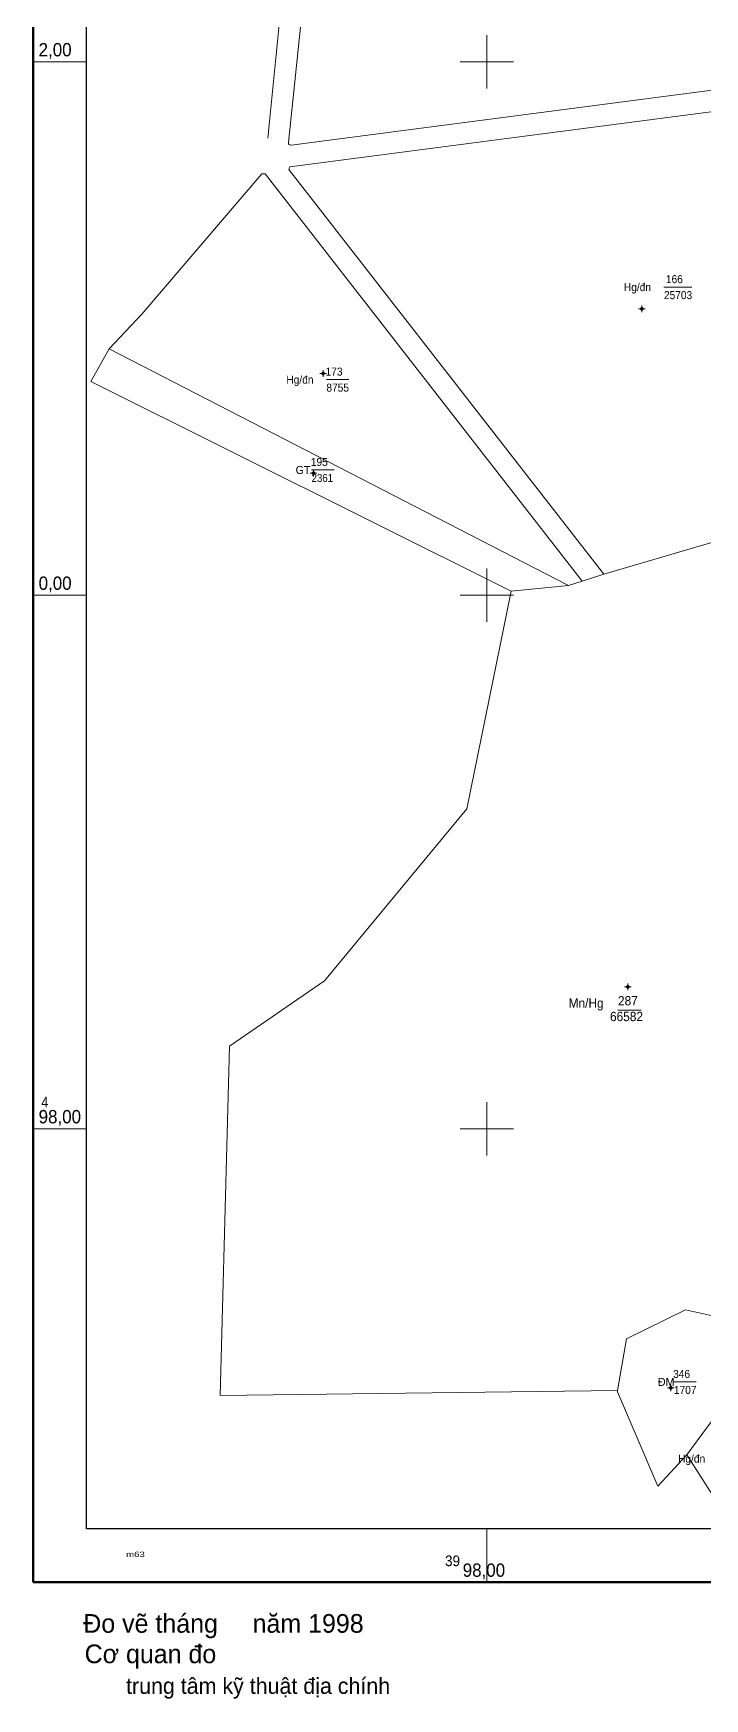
# Model space of a CAD drawing. Header units: metres. Extents: x 399630 to 400794, y 49521 to 50842.
# Drawn here: x 399630 to 399882, y 49586 to 50211 of the extents above; entities that cross this region are included whole.
import ezdxf
from ezdxf.enums import TextEntityAlignment as Align

# ---------------------------------------------------------------- set-up
doc = ezdxf.new("R2010")
doc.units = ezdxf.units.M
doc.header["$LTSCALE"] = 1.2
for name, color, linetype, lineweight in [('11', 7, 'Continuous', 13), ('15', 7, 'Continuous', 13), ('22', 7, 'Continuous', 13), ('63', 7, 'Continuous', 13)]:
    doc.layers.add(name, color=color, linetype=linetype, lineweight=lineweight)
doc.layers.add('50', color=7, linetype='Continuous')

msp = doc.modelspace()

# ---------------------------------------------------------------- hatches: boundary and pattern name
at = {"layer": '11'}
for points in [[(399858.305, 50107.323, 1), (399858.005, 50107.323, 1)], [(399738.789, 50083.147, 1), (399738.489, 50083.147, 1)], [(399735.167, 50045.764, 1), (399734.867, 50045.764, 1)], [(399853.048, 49853.191, 1), (399852.748, 49853.191, 1)], [(399869.208, 49702.869, 1), (399868.908, 49702.869, 1)]]:
    msp.add_hatch(color=256, dxfattribs=at).paths.add_polyline_path(points)

# ---------------------------------------------------------------- linework, layer by layer
for p, q in [((399857.53, 50107.32), (399856.91, 50107.32)), ((399858.16, 50108.57), (399858.16, 50107.95)), ((399858.16, 50106.7), (399858.16, 50106.07)), ((399859.41, 50107.32), (399858.78, 50107.32)), ((399738.64, 50084.4), (399738.64, 50083.77)), ((399738.01, 50083.15), (399737.39, 50083.15)), ((399738.64, 50082.52), (399738.64, 50081.9)), ((399739.89, 50083.15), (399739.26, 50083.15)), ((399735.02, 50047.01), (399735.02, 50046.39)), ((399734.39, 50045.76), (399733.77, 50045.76)), ((399735.02, 50045.14), (399735.02, 50044.51)), ((399736.27, 50045.76), (399735.64, 50045.76)), ((399852.27, 49853.19), (399851.65, 49853.19)), ((399852.9, 49854.44), (399852.9, 49853.82)), ((399854.15, 49853.19), (399853.52, 49853.19)), ((399852.9, 49852.57), (399852.9, 49851.94)), ((399869.06, 49704.12), (399869.06, 49703.49)), ((399868.43, 49702.87), (399867.81, 49702.87)), ((399869.06, 49702.24), (399869.06, 49701.62)), ((399870.31, 49702.87), (399869.68, 49702.87))]:
    msp.add_line(p, q, dxfattribs=at)
for points in [[(399858.16, 50107.95), (399857.53, 50107.32), (399858.16, 50106.7), (399858.78, 50107.32)], [(399738.64, 50083.77), (399738.01, 50083.15), (399738.64, 50082.52), (399739.26, 50083.15)], [(399735.02, 50046.39), (399734.39, 50045.76), (399735.02, 50045.14), (399735.64, 50045.76)], [(399852.9, 49853.82), (399852.27, 49853.19), (399852.9, 49852.57), (399853.52, 49853.19)], [(399869.06, 49703.49), (399868.43, 49702.87), (399869.06, 49702.24), (399869.68, 49702.87)]]:
    msp.add_lwpolyline(points, close=True, dxfattribs=at)
for centre in [(399858.155, 50107.323), (399738.639, 50083.147), (399735.017, 50045.764), (399852.898, 49853.191), (399869.058, 49702.869)]:
    msp.add_circle(centre, 0.15, dxfattribs=at)
at = {"layer": '15'}
for p, q in [((399866.43, 50115.48), (399876.93, 50115.48)), ((399739.88, 50080.81), (399748.28, 50080.81)), ((399734.34, 50046.94), (399742.74, 50046.94)), ((399870.16, 49705.06), (399878.56, 49705.06))]:
    msp.add_line(p, q, dxfattribs=at)
at = {"layer": '22'}
for p, q in [((399771.21, 50700), (399717.9, 50171.32)), ((399734.5, 50253.95), (399725.62, 50169.76)), ((399726.72, 50168.67), (399942.41, 50196.88)), ((399658.41, 50092.32), (399830.66, 50003.62)), ((399943.64, 50037.15), (399843.96, 50007.88)), ((399809.14, 50001.55), (399830.66, 50003.62)), ((399835.81, 50005.27), (399830.66, 50003.62)), ((399835.81, 50005.27), (399843.96, 50007.88)), ((399849.09, 49844.49), (399857.96, 49844.49)), ((399884.78, 49662.51), (399875.04, 49677.71))]:
    msp.add_line(p, q, dxfattribs=at)
for points in [[(399940.45, 50188.57), (399726.16, 50160.53), (399725.78, 50159.61), (399843.96, 50007.88)], [(399658.41, 50092.32), (399670.68, 50105.41), (399715.67, 50158), (399716.93, 50157.97), (399835.81, 50005.27)], [(399809.14, 50001.55), (399651.59, 50080.13), (399658.41, 50092.32)], [(399809.14, 50001.55), (399792.59, 49919.89), (399739.19, 49855.43), (399703.59, 49830.98), (399700, 49700), (399849.07, 49701.8)], [(399888.03, 49729.04), (399874.51, 49732.09), (399852.41, 49721.21), (399849.07, 49701.8)], [(399849.07, 49701.8), (399848.98, 49701.31), (399864.11, 49666.01), (399875.04, 49677.71)], [(399875.04, 49677.71), (399884.52, 49690.61), (399897.27, 49676.43), (399909.11, 49663.28)]]:
    msp.add_lwpolyline(points, dxfattribs=at)
for centre, start, end in [((399726.616, 50169.67), 174.81478, 191.16794), ((399726.617, 50169.665), 190.88553, 260.41659), ((399726.617, 50169.665), 260.41659, 275.91985)]:
    msp.add_arc(centre, 1, start, end, dxfattribs=at)
at = {"layer": '63'}
for p, q in [((399800, 50190), (399800, 50210)), ((399630, 50200), (399650, 50200)), ((399790, 50200), (399810, 50200)), ((399800, 49990), (399800, 50010)), ((399630, 50000), (399650, 50000)), ((399790, 50000), (399810, 50000)), ((399800, 49790), (399800, 49810)), ((399630, 49800), (399650, 49800)), ((399790, 49800), (399810, 49800)), ((399800, 49630), (399800, 49650))]:
    msp.add_line(p, q, dxfattribs=at)
at = {"layer": '63', "lineweight": 53}
msp.add_lwpolyline([(399630, 49630), (399630, 50770), (400770, 50770), (400770, 49630)], close=True, dxfattribs=at)
at = {"layer": '63', "lineweight": 25}
msp.add_lwpolyline([(399650, 49650), (399650, 50750), (400750, 50750), (400750, 49650)], close=True, dxfattribs=at)

# ---------------------------------------------------------------- texts
at = {"layer": '15'}
for s, width, p in [('Hg/đn', 0.95, (399851.43, 50113.98)), ('166', 0.95, (399867.18, 50116.98)), ('25703', 0.95, (399866.43, 50110.98)), ('173', 0.95, (399739.58, 50082.31)), ('Hg/đn', 0.95, (399724.88, 50079.31)), ('8755', 0.95, (399739.88, 50076.31)), ('195', 0.95, (399734.04, 50048.44)), ('2361', 0.9, (399734.34, 50042.44)), ('346', 0.95, (399869.86, 49706.56)), ('1707', 0.95, (399870.16, 49700.56)), ('Hg/đn', 0.95, (399871.73, 49674.8))]:
    msp.add_text(s, height=3, dxfattribs=dict(at, width=width)).set_placement(p)
for s, p in [('GT', (399728.34, 50045.44)), ('ĐM', (399864.16, 49703.56))]:
    msp.add_text(s, height=3, dxfattribs=at).set_placement(p)
at = {"layer": '22', "width": 0.95}
for s, p in [('Mn/Hg', (399837.265, 49845.34)), ('287', (399852.92, 49846.21)), ('66582', (399852.4, 49840.31))]:
    msp.add_text(s, height=3.5, dxfattribs=at).set_placement(p, align=Align.CENTER)
at = {"layer": '22'}
for s, height, p in [('Đo vẽ tháng     năm 1998', 7, (399701.295, 49611.03)), ('Cơ quan đo', 7, (399673.92, 49599.62)), ('trung tâm kỹ thuật địa chính', 6, (399714.28, 49588.12))]:
    msp.add_text(s, height=height, dxfattribs=at).set_placement(p, align=Align.CENTER)
at = {"layer": '50', "width": 1.35}
msp.add_text('m63  ', height=2, dxfattribs=at).set_placement((399669.305, 49639.44), align=Align.CENTER)
at = {"layer": '63'}
for s, height, width, p in [('2,00', 5, 0.95, (399632, 50202)), ('0,00', 5, 0.95, (399632, 50002)), ('4', 4, 0.9, (399633, 49808)), ('98,00', 5, 0.95, (399632, 49802)), ('98,00', 5, 0.95, (399791, 49632))]:
    msp.add_text(s, height=height, dxfattribs=dict(at, width=width)).set_placement(p)
at = {"layer": '63', "width": 0.95}
msp.add_text('39', height=4, dxfattribs=at).set_placement((399790, 49636), align=Align.RIGHT)

doc.saveas('drawing.dxf')
